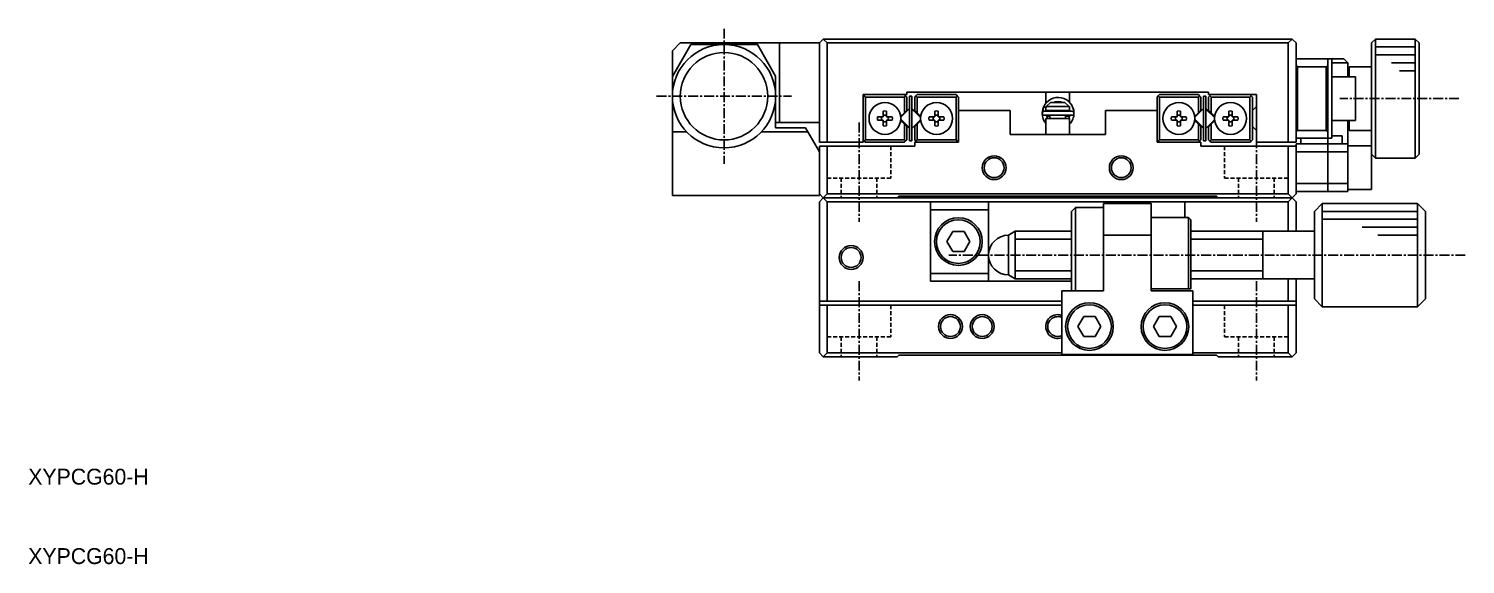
# Model space of a CAD drawing. Extents: x 10 to 367, y 10 to 248.
# Drawn here: x 10.1 to 190.9, y 10 to 77.4 of the extents above; entities that cross this region are included whole.
import ezdxf

# ---------------------------------------------------------------- set-up
doc = ezdxf.new("R2010")
doc.units = 0
doc.linetypes.add('CENTER', pattern=[2, 1.25, -0.25, 0.25, -0.25])
doc.linetypes.add('DASHED', pattern=[0.75, 0.5, -0.25])
doc.layers.get('0').update_dxf_attribs({"linetype": 'CONTINUOUS'})
doc.layers.add('CENTER', color=1, linetype='CENTER')
doc.styles.get("Standard").update_dxf_attribs({"font": 'FGP教科書体NT-M'})

msp = doc.modelspace()

# ---------------------------------------------------------------- linework, layer by layer
at = {"color": 7, "linetype": 'CONTINUOUS'}
for p, q in [((110.07, 76.1), (109.57, 75.6)), ((110.57, 75.6), (110.07, 76.1)), ((110.07, 76.1), (169.07, 76.1)), ((169.07, 76.1), (168.57, 75.6)), ((169.57, 75.6), (169.07, 76.1)), ((179.57, 76.1), (179.07, 75.6)), ((179.57, 76.1), (179.57, 61.1)), ((184.57, 76.1), (179.57, 76.1)), ((184.57, 61.1), (184.57, 76.1)), ((185.07, 75.6), (184.57, 76.1)), ((92.07, 75.6), (91.07, 74.6)), ((93.38, 75.4), (91.07, 71.4)), ((91.07, 71.4), (91.07, 74.6)), ((92.07, 75.6), (104.57, 75.6)), ((93.38, 75.4), (97.57, 75.4)), ((97.57, 75.4), (101.77, 75.4)), ((104.07, 71.42), (101.77, 75.4)), ((104.57, 75.6), (104.57, 65.6)), ((104.57, 75.6), (109.57, 75.6)), ((109.57, 63.1), (109.57, 75.6)), ((110.57, 75.6), (110.57, 63.1)), ((168.57, 75.6), (110.57, 75.6)), ((168.57, 63.1), (168.57, 75.6)), ((169.57, 75.6), (169.57, 63.1)), ((179.07, 62.65), (179.07, 75.6)), ((185.07, 75.6), (185.07, 61.6)), ((169.57, 73.6), (173.57, 73.6)), ((169.57, 72.8), (169.77, 72.6)), ((169.77, 72.6), (169.77, 64.6)), ((173.37, 72.6), (169.77, 72.6)), ((173.37, 72.6), (173.57, 72.8)), ((173.37, 64.6), (173.37, 72.6)), ((173.57, 73.6), (173.57, 72.8)), ((173.57, 73.6), (174.07, 73.6)), ((173.57, 72.8), (173.57, 72.47)), ((173.57, 72.47), (173.57, 72.8)), ((173.57, 71.6), (173.57, 72.47)), ((174.07, 73.6), (175.57, 73.6)), ((174.07, 73.6), (174.07, 71.6)), ((176.07, 73.1), (174.07, 73.1)), ((176.07, 73.1), (175.57, 73.6)), ((176.07, 73.1), (176.07, 71.35)), ((176.27, 72.6), (176.07, 72.4)), ((176.27, 72.6), (176.27, 71.35)), ((179.07, 72.6), (176.27, 72.6)), ((91.07, 68.9), (91.07, 71.4)), ((104.07, 68.9), (104.07, 71.42)), ((173.57, 71.6), (173.57, 65.6)), ((174.07, 65.6), (174.07, 71.6)), ((177.07, 71.35), (174.07, 71.35)), ((177.07, 65.85), (177.07, 71.35)), ((91.07, 64.4), (91.07, 68.9)), ((104.07, 64.9), (104.07, 68.9)), ((115.07, 69.1), (120.57, 69.1)), ((115.07, 63.1), (115.07, 69.1)), ((115.22, 68.95), (115.07, 68.8)), ((115.22, 68.95), (115.37, 69.1)), ((115.37, 68.8), (115.22, 68.95)), ((120.27, 68.8), (115.37, 68.8)), ((115.37, 68.8), (115.37, 63.4)), ((120.27, 69.1), (120.42, 68.95)), ((120.42, 68.95), (120.27, 68.8)), ((120.27, 66.8), (120.27, 68.8)), ((120.57, 68.8), (120.42, 68.95)), ((120.57, 69.4), (158.57, 69.4)), ((120.57, 69.1), (120.57, 69.4)), ((120.57, 68.8), (120.57, 67.1)), ((120.92, 63.3), (120.92, 68.9)), ((121.22, 68.9), (120.92, 68.9)), ((121.22, 63.3), (121.22, 68.9)), ((121.72, 68.95), (121.57, 68.8)), ((121.57, 67.1), (121.57, 68.8)), ((121.72, 68.95), (121.87, 69.1)), ((121.87, 68.8), (121.72, 68.95)), ((121.87, 69.1), (126.77, 69.1)), ((121.87, 68.8), (121.87, 66.8)), ((126.77, 68.8), (121.87, 68.8)), ((126.77, 69.1), (126.92, 68.95)), ((126.92, 68.95), (126.77, 68.8)), ((126.77, 63.4), (126.77, 68.8)), ((127.07, 68.8), (126.92, 68.95)), ((127.07, 68.8), (127.07, 67.1)), ((138.07, 69.4), (138.07, 68)), ((141.07, 68.13), (141.07, 69.4)), ((152.22, 68.95), (152.07, 68.8)), ((152.07, 67.1), (152.07, 68.8)), ((152.22, 68.95), (152.37, 69.1)), ((152.37, 68.8), (152.22, 68.95)), ((152.37, 69.1), (157.27, 69.1)), ((152.37, 68.8), (152.37, 63.4)), ((157.27, 68.8), (152.37, 68.8)), ((157.27, 69.1), (157.42, 68.95)), ((157.42, 68.95), (157.27, 68.8)), ((157.27, 66.8), (157.27, 68.8)), ((157.57, 68.8), (157.42, 68.95)), ((157.57, 68.8), (157.57, 67.1)), ((157.92, 63.3), (157.92, 68.9)), ((158.22, 68.9), (157.92, 68.9)), ((158.22, 63.3), (158.22, 68.9)), ((158.57, 69.4), (158.57, 69.1)), ((158.57, 69.1), (164.57, 69.1)), ((158.72, 68.95), (158.57, 68.8)), ((158.57, 67.1), (158.57, 68.8)), ((158.72, 68.95), (158.87, 69.1)), ((158.87, 68.8), (158.72, 68.95)), ((158.87, 68.8), (158.87, 66.8)), ((163.77, 68.8), (158.87, 68.8)), ((163.77, 69.1), (163.92, 68.95)), ((163.92, 68.95), (163.77, 68.8)), ((163.77, 63.4), (163.77, 68.8)), ((164.07, 68.8), (163.92, 68.95)), ((164.07, 68.8), (164.07, 63.4)), ((164.57, 69.1), (164.57, 63.1)), ((117.62, 67.03), (117.62, 66.3)), ((118.02, 66.3), (118.02, 67.03)), ((120.89, 67.33), (119.83, 66.27)), ((120.27, 66.8), (120.57, 67.1)), ((121.22, 67.29), (121.74, 66.77)), ((122.3, 66.27), (121.24, 67.33)), ((121.57, 67.1), (121.87, 66.8)), ((124.12, 66.3), (124.12, 67.03)), ((124.52, 67.03), (124.52, 66.3)), ((127.07, 67.1), (127.07, 63.1)), ((133.57, 67.1), (127.07, 67.1)), ((133.57, 64.1), (133.57, 67.1)), ((137.76, 67.48), (137.63, 66.78)), ((137.74, 67.4), (137.73, 67.36)), ((137.73, 67.36), (137.73, 67.33)), ((137.73, 67.33), (137.73, 67.29)), ((137.73, 67.29), (137.73, 67.25)), ((137.73, 67.25), (137.73, 67.21)), ((137.73, 67.21), (137.73, 67.18)), ((137.73, 67.18), (137.73, 67.14)), ((137.73, 67.14), (137.74, 67.1)), ((137.75, 67.43), (137.74, 67.4)), ((137.74, 67.1), (137.75, 67.07)), ((137.76, 67.47), (137.75, 67.43)), ((137.75, 67.07), (137.76, 67.03)), ((137.77, 67.5), (137.76, 67.47)), ((137.76, 67.03), (137.77, 67)), ((137.79, 67.54), (137.77, 67.5)), ((137.77, 67), (137.78, 66.98)), ((137.82, 67.62), (137.79, 67.54)), ((137.79, 67.55), (138.07, 67.46)), ((137.8, 67.54), (137.79, 67.54)), ((137.79, 67.54), (137.79, 67.54)), ((137.79, 67.54), (137.79, 67.54)), ((137.81, 67.54), (137.8, 67.54)), ((137.8, 67.54), (137.8, 67.54)), ((137.82, 67.54), (137.81, 67.54)), ((137.83, 67.54), (137.82, 67.54)), ((137.85, 67.53), (137.83, 67.54)), ((137.86, 67.53), (137.85, 67.53)), ((137.88, 67.52), (137.86, 67.53)), ((141.37, 67), (137.87, 67)), ((137.89, 67.52), (137.88, 67.52)), ((137.91, 67.51), (137.89, 67.52)), ((137.93, 67.51), (137.91, 67.51)), ((137.95, 67.5), (137.93, 67.51)), ((137.97, 67.49), (137.95, 67.5)), ((137.99, 67.48), (137.97, 67.49)), ((138.01, 67.48), (137.99, 67.48)), ((138.03, 67.47), (138.01, 67.48)), ((138.05, 67.46), (138.03, 67.47)), ((138.07, 67.45), (138.05, 67.46)), ((138.12, 67.6), (138.07, 67.6)), ((138.07, 67.6), (138.07, 67.1)), ((138.07, 67.1), (141.07, 67.1)), ((138.12, 67.6), (138.65, 68.1)), ((141.01, 67.6), (138.12, 67.6)), ((138.48, 67), (138.28, 67.1)), ((138.57, 67.1), (138.57, 67)), ((138.57, 67.1), (138.57, 67)), ((138.65, 68.1), (140.48, 68.1)), ((140.48, 68.1), (141.01, 67.6)), ((140.57, 67), (140.57, 67.1)), ((140.57, 67), (140.57, 67.1)), ((140.97, 67.1), (140.77, 67)), ((141.07, 67.6), (141.01, 67.6)), ((141.07, 67.1), (141.07, 67.6)), ((141.07, 67.16), (141.1, 67)), ((141.48, 67.48), (141.46, 67.54)), ((145.57, 67.1), (145.57, 64.1)), ((152.07, 67.1), (145.57, 67.1)), ((152.07, 63.1), (152.07, 67.1)), ((154.62, 67.03), (154.62, 66.3)), ((155.02, 66.3), (155.02, 67.03)), ((157.89, 67.33), (156.83, 66.27)), ((157.27, 66.8), (157.57, 67.1)), ((158.22, 67.29), (159.3, 66.2)), ((159.3, 66.27), (158.24, 67.33)), ((158.57, 67.1), (158.87, 66.8)), ((161.12, 66.3), (161.12, 67.03)), ((161.52, 67.03), (161.52, 66.3)), ((164.32, 67.35), (164.07, 67.1)), ((164.57, 67.6), (164.32, 67.35)), ((104.57, 65.6), (104.07, 65.6)), ((109.57, 65.6), (104.57, 65.6)), ((117.62, 66.3), (116.89, 66.3)), ((116.89, 66.3), (117.43, 66.3)), ((116.89, 65.9), (117.62, 65.9)), ((117.43, 66.3), (117.62, 66.3)), ((117.62, 65.9), (117.62, 65.17)), ((118.75, 66.3), (118.02, 66.3)), ((118.02, 66.3), (118.2, 66.3)), ((118.02, 65.17), (118.02, 65.9)), ((118.02, 65.9), (118.75, 65.9)), ((118.75, 66.3), (118.2, 66.3)), ((119.8, 66.34), (120.27, 66.8)), ((120.27, 65.39), (119.8, 65.86)), ((120.92, 64.9), (119.83, 65.99)), ((119.83, 65.92), (120.89, 64.86)), ((120.27, 63.4), (120.27, 65.39)), ((120.57, 65.09), (120.27, 65.39)), ((120.57, 65.09), (120.57, 63.4)), ((121.24, 64.86), (122.3, 65.92)), ((121.87, 65.39), (121.57, 65.09)), ((121.57, 63.4), (121.57, 65.09)), ((121.74, 66.77), (122.3, 66.2)), ((121.87, 66.8), (122.33, 66.34)), ((122.33, 65.86), (121.87, 65.39)), ((121.87, 65.39), (121.87, 63.4)), ((123.39, 66.3), (124.12, 66.3)), ((123.39, 66.3), (123.93, 66.3)), ((124.12, 65.9), (123.39, 65.9)), ((124.12, 66.3), (123.93, 66.3)), ((124.12, 65.17), (124.12, 65.9)), ((124.52, 66.3), (125.25, 66.3)), ((124.7, 66.3), (124.52, 66.3)), ((124.52, 65.9), (124.52, 65.17)), ((125.25, 65.9), (124.52, 65.9)), ((125.25, 66.3), (124.7, 66.3)), ((137.87, 66.5), (141.37, 66.5)), ((141.07, 66.1), (138.07, 66.1)), ((138.07, 66.1), (138.07, 64.1)), ((138.27, 66.1), (138.14, 66.5)), ((138.57, 66.4), (138.17, 66.4)), ((138.57, 66.5), (138.57, 66.4)), ((138.57, 66.5), (138.57, 66.1)), ((140.57, 66.4), (140.57, 66.5)), ((140.57, 66.1), (140.57, 66.5)), ((141.07, 66.4), (140.57, 66.4)), ((141.1, 66.5), (140.98, 66.1)), ((141.07, 66.34), (141.07, 66.4)), ((141.07, 64.1), (141.07, 66.1)), ((154.62, 66.3), (153.89, 66.3)), ((153.89, 66.3), (154.43, 66.3)), ((153.89, 65.9), (154.62, 65.9)), ((154.43, 66.3), (154.62, 66.3)), ((154.62, 65.9), (154.62, 65.17)), ((155.75, 66.3), (155.02, 66.3)), ((155.02, 66.3), (155.2, 66.3)), ((155.02, 65.9), (155.75, 65.9)), ((155.02, 65.17), (155.02, 65.9)), ((155.75, 66.3), (155.2, 66.3)), ((156.8, 66.34), (157.27, 66.8)), ((157.27, 65.39), (156.8, 65.86)), ((157.4, 65.43), (156.83, 65.99)), ((156.83, 65.92), (157.89, 64.86)), ((157.27, 63.4), (157.27, 65.39)), ((157.57, 65.09), (157.27, 65.39)), ((157.92, 64.9), (157.4, 65.43)), ((157.57, 65.09), (157.57, 63.4)), ((158.24, 64.86), (159.3, 65.92)), ((158.87, 65.39), (158.57, 65.09)), ((158.57, 63.4), (158.57, 65.09)), ((158.87, 66.8), (159.33, 66.34)), ((159.33, 65.86), (158.87, 65.39)), ((158.87, 65.39), (158.87, 63.4)), ((160.39, 66.3), (161.12, 66.3)), ((160.39, 66.3), (160.93, 66.3)), ((161.12, 65.9), (160.39, 65.9)), ((161.12, 66.3), (160.93, 66.3)), ((161.12, 65.17), (161.12, 65.9)), ((161.52, 66.3), (162.25, 66.3)), ((161.7, 66.3), (161.52, 66.3)), ((161.52, 65.9), (161.52, 65.17)), ((162.25, 65.9), (161.52, 65.9)), ((162.25, 66.3), (161.7, 66.3)), ((164.07, 65.1), (164.32, 64.85)), ((173.57, 64.73), (173.57, 65.6)), ((174.07, 65.85), (177.07, 65.85)), ((174.07, 65.6), (174.07, 63.6)), ((176.07, 65.85), (176.07, 64.9)), ((176.27, 65.85), (176.27, 64.6)), ((91.07, 56.4), (91.07, 64.4)), ((92.88, 64.4), (91.07, 64.4)), ((108.12, 64.4), (102.26, 64.4)), ((107.83, 64.9), (104.07, 64.9)), ((108.12, 64.4), (107.83, 64.9)), ((109.57, 61.9), (108.12, 64.4)), ((115.07, 63.4), (115.22, 63.25)), ((115.22, 63.25), (115.37, 63.4)), ((115.37, 63.4), (120.27, 63.4)), ((120.27, 63.4), (120.42, 63.25)), ((120.42, 63.25), (120.57, 63.4)), ((120.92, 63.3), (121.22, 63.3)), ((121.57, 63.4), (121.72, 63.25)), ((121.72, 63.25), (121.87, 63.4)), ((121.87, 63.4), (126.77, 63.4)), ((126.77, 63.4), (126.92, 63.25)), ((126.92, 63.25), (127.07, 63.4)), ((145.57, 64.1), (133.57, 64.1)), ((152.07, 63.4), (152.22, 63.25)), ((152.22, 63.25), (152.37, 63.4)), ((152.37, 63.4), (157.27, 63.4)), ((157.27, 63.4), (157.42, 63.25)), ((157.42, 63.25), (157.57, 63.4)), ((157.92, 63.3), (158.22, 63.3)), ((158.57, 63.4), (158.72, 63.25)), ((158.72, 63.25), (158.87, 63.4)), ((158.87, 63.4), (163.77, 63.4)), ((163.77, 63.4), (163.92, 63.25)), ((163.92, 63.25), (164.07, 63.4)), ((164.32, 64.85), (164.57, 64.6)), ((169.77, 64.6), (169.57, 64.4)), ((173.57, 63.6), (169.57, 63.6)), ((169.77, 64.6), (173.37, 64.6)), ((170.17, 62.9), (170.17, 63.6)), ((173.57, 64.4), (173.37, 64.6)), ((173.57, 64.73), (173.57, 64.4)), ((173.57, 64.4), (173.57, 64.73)), ((173.57, 64.4), (173.57, 63.6)), ((174.07, 63.6), (173.57, 63.6)), ((173.57, 62.9), (173.57, 63.6)), ((174.07, 63.9), (175.37, 63.9)), ((175.37, 62.9), (175.37, 63.9)), ((176.07, 62.9), (176.07, 64.9)), ((176.07, 64.8), (176.27, 64.6)), ((176.27, 64.6), (179.07, 64.6)), ((110.57, 63.1), (109.57, 63.1)), ((109.57, 56.6), (109.57, 62.6)), ((109.57, 62.6), (110.57, 62.6)), ((110.57, 63.1), (115.07, 63.1)), ((110.57, 62.6), (110.57, 56.6)), ((121.57, 62.6), (110.57, 62.6)), ((115.37, 63.1), (115.22, 63.25)), ((120.27, 63.1), (115.37, 63.1)), ((120.42, 63.25), (120.27, 63.1)), ((121.57, 63.1), (121.57, 62.6)), ((127.07, 63.1), (121.57, 63.1)), ((121.87, 63.1), (121.72, 63.25)), ((126.92, 63.25), (126.77, 63.1)), ((157.57, 63.1), (152.07, 63.1)), ((152.37, 63.1), (152.22, 63.25)), ((157.42, 63.25), (157.27, 63.1)), ((157.57, 62.6), (157.57, 63.1)), ((168.57, 62.6), (157.57, 62.6)), ((158.87, 63.1), (158.72, 63.25)), ((163.77, 63.1), (158.87, 63.1)), ((163.92, 63.25), (163.77, 63.1)), ((164.57, 63.1), (168.57, 63.1)), ((169.57, 63.1), (168.57, 63.1)), ((168.57, 56.6), (168.57, 62.6)), ((168.57, 62.6), (169.57, 62.6)), ((169.57, 62.9), (173.57, 62.9)), ((169.57, 62.6), (169.57, 62.9)), ((169.57, 62.6), (169.57, 56.6)), ((173.57, 61.9), (169.57, 61.9)), ((173.57, 62.9), (176.07, 62.9)), ((173.57, 61.9), (173.57, 62.9)), ((173.57, 62.9), (173.57, 61.9)), ((173.57, 61.9), (173.57, 57.9)), ((176.07, 61.9), (173.57, 61.9)), ((173.57, 57.9), (173.57, 61.9)), ((176.07, 62.9), (176.07, 61.9)), ((179.07, 62.65), (176.07, 62.65)), ((176.07, 57.9), (176.07, 61.9)), ((179.07, 57.15), (179.07, 62.65)), ((179.07, 61.6), (179.57, 61.1)), ((184.57, 61.1), (185.07, 61.6)), ((179.57, 61.1), (184.57, 61.1)), ((169.57, 57.9), (173.57, 57.9)), ((173.57, 57.9), (176.07, 57.9)), ((173.57, 56.9), (173.57, 57.9)), ((173.57, 57.9), (173.57, 56.9)), ((176.07, 57.9), (176.07, 56.9)), ((91.07, 56.4), (109.57, 56.4)), ((109.57, 56.4), (109.57, 56.6)), ((110.07, 56.1), (109.57, 56.6)), ((110.07, 56.1), (109.57, 55.6)), ((110.57, 56.6), (110.07, 56.1)), ((110.57, 55.6), (110.07, 56.1)), ((110.07, 56.1), (169.07, 56.1)), ((119.37, 56.1), (110.07, 56.1)), ((110.57, 56.6), (168.57, 56.6)), ((119.37, 56.1), (119.57, 56.3)), ((119.57, 56.3), (159.57, 56.3)), ((159.57, 56.3), (159.77, 56.1)), ((169.07, 56.1), (159.77, 56.1)), ((169.07, 56.1), (168.57, 56.6)), ((169.07, 56.1), (168.57, 55.6)), ((169.57, 56.6), (169.07, 56.1)), ((169.57, 55.6), (169.07, 56.1)), ((173.57, 56.9), (169.57, 56.9)), ((176.07, 56.9), (173.57, 56.9)), ((176.07, 57.15), (179.07, 57.15)), ((109.57, 43.1), (109.57, 55.6)), ((110.57, 55.6), (110.57, 43.1)), ((123.57, 55.6), (110.57, 55.6)), ((123.57, 54.6), (123.57, 55.6)), ((123.57, 55.6), (130.87, 55.6)), ((130.87, 54.6), (123.57, 54.6)), ((123.57, 54.6), (123.57, 46.6)), ((130.87, 55.6), (130.87, 54.6)), ((130.87, 55.6), (155.57, 55.6)), ((130.87, 46.6), (130.87, 54.6)), ((141.82, 54.9), (141.32, 54.4)), ((141.32, 44.4), (141.32, 54.4)), ((141.82, 54.9), (141.82, 44.4)), ((145.32, 54.9), (141.82, 54.9)), ((145.32, 51.4), (145.32, 55.4)), ((145.32, 55.4), (151.32, 55.4)), ((151.32, 55.4), (151.32, 51.4)), ((155.57, 55.6), (155.57, 53.65)), ((168.57, 55.6), (155.57, 55.6)), ((168.57, 51.9), (168.57, 55.6)), ((169.57, 55.6), (169.57, 51.9)), ((172.87, 55.4), (171.87, 54.4)), ((171.87, 48.85), (171.87, 54.4)), ((172.87, 55.4), (172.87, 48.84)), ((184.87, 55.4), (172.87, 55.4)), ((184.87, 42.4), (184.87, 55.4)), ((185.87, 54.4), (184.87, 55.4)), ((185.87, 54.4), (185.87, 43.4)), ((156.02, 53.65), (151.32, 53.65)), ((156.02, 44.65), (156.02, 53.65)), ((156.32, 53.35), (156.02, 53.65)), ((156.32, 53.35), (156.32, 44.65)), ((125.62, 50.6), (126.35, 51.85)), ((126.35, 51.85), (125.62, 50.6)), ((126.35, 51.85), (127.79, 51.85)), ((127.79, 51.85), (126.35, 51.85)), ((127.79, 51.85), (128.51, 50.6)), ((128.51, 50.6), (127.79, 51.85)), ((133.8, 51.65), (133.37, 51.4)), ((133.37, 48.87), (133.37, 51.4)), ((134.23, 51.9), (133.8, 51.65)), ((134.23, 51.9), (134.23, 48.87)), ((141.32, 51.9), (134.23, 51.9)), ((151.32, 51.4), (145.32, 51.4)), ((145.32, 51.4), (145.32, 44.4)), ((151.32, 44.4), (151.32, 51.4)), ((165.37, 51.9), (156.32, 51.9)), ((165.37, 51.9), (165.36, 51.9)), ((165.37, 48.97), (165.37, 51.9)), ((171.87, 51.9), (165.37, 51.9)), ((165.37, 51.9), (165.37, 51.9)), ((126.35, 49.35), (125.62, 50.6)), ((127.79, 49.35), (126.35, 49.35)), ((128.51, 50.6), (127.79, 49.35)), ((133.37, 46.4), (133.37, 48.87)), ((134.23, 48.87), (134.23, 45.9)), ((165.37, 48.9), (165.37, 48.97)), ((165.37, 48.8), (165.37, 48.9)), ((171.87, 43.4), (171.87, 48.85)), ((172.87, 48.84), (172.87, 42.4)), ((165.37, 45.9), (165.37, 48.8)), ((123.57, 46.6), (130.87, 46.6)), ((123.57, 45.6), (123.57, 46.6)), ((130.87, 45.6), (123.57, 45.6)), ((130.87, 46.6), (130.87, 45.6)), ((141.32, 45.6), (130.87, 45.6)), ((133.37, 46.4), (133.8, 46.15)), ((133.8, 46.15), (134.23, 45.9)), ((134.23, 45.9), (141.32, 45.9)), ((156.32, 45.9), (165.37, 45.9)), ((165.36, 45.9), (165.37, 45.9)), ((165.37, 45.9), (171.87, 45.9)), ((165.37, 45.9), (165.37, 45.9)), ((168.57, 43.1), (168.57, 45.9)), ((169.57, 45.9), (169.57, 43.1)), ((140.07, 36.4), (140.07, 44.4)), ((145.32, 44.4), (140.07, 44.4)), ((156.02, 44.65), (151.32, 44.65)), ((156.57, 44.4), (151.32, 44.4)), ((156.32, 44.65), (156.02, 44.65)), ((156.57, 36.4), (156.57, 44.4)), ((171.87, 43.4), (172.87, 42.4)), ((184.87, 42.4), (185.87, 43.4)), ((109.57, 42.6), (109.57, 43.1)), ((110.57, 43.1), (109.57, 43.1)), ((109.57, 36.6), (109.57, 42.6)), ((109.57, 42.6), (110.57, 42.6)), ((110.57, 43.1), (140.07, 43.1)), ((110.57, 42.6), (110.57, 36.6)), ((140.07, 42.6), (110.57, 42.6)), ((156.57, 43.1), (168.57, 43.1)), ((168.57, 42.6), (156.57, 42.6)), ((169.57, 43.1), (168.57, 43.1)), ((168.57, 36.6), (168.57, 42.6)), ((168.57, 42.6), (169.57, 42.6)), ((169.57, 43.1), (169.57, 42.6)), ((169.57, 42.6), (169.57, 36.6)), ((172.87, 42.4), (184.87, 42.4)), ((142.12, 39.9), (142.85, 41.15)), ((142.85, 41.15), (142.12, 39.9)), ((142.85, 38.65), (142.12, 39.9)), ((142.85, 41.15), (144.29, 41.15)), ((144.29, 41.15), (142.85, 41.15)), ((144.29, 41.15), (145.01, 39.9)), ((145.01, 39.9), (144.29, 41.15)), ((145.01, 39.9), (144.29, 38.65)), ((151.62, 39.9), (152.35, 41.15)), ((152.35, 41.15), (151.62, 39.9)), ((152.35, 38.65), (151.62, 39.9)), ((152.35, 41.15), (153.79, 41.15)), ((153.79, 41.15), (152.35, 41.15)), ((153.79, 41.15), (154.51, 39.9)), ((154.51, 39.9), (153.79, 41.15)), ((154.51, 39.9), (153.79, 38.65)), ((144.29, 38.65), (142.85, 38.65)), ((153.79, 38.65), (152.35, 38.65)), ((110.07, 36.1), (109.57, 36.6)), ((110.57, 36.6), (110.07, 36.1)), ((110.57, 36.6), (140.07, 36.6)), ((119.37, 36.1), (119.57, 36.3)), ((119.57, 36.3), (159.57, 36.3)), ((140.07, 36.4), (156.57, 36.4)), ((156.57, 36.6), (168.57, 36.6)), ((159.57, 36.3), (159.77, 36.1)), ((169.07, 36.1), (168.57, 36.6)), ((169.57, 36.6), (169.07, 36.1)), ((119.37, 36.1), (110.07, 36.1)), ((169.07, 36.1), (159.77, 36.1))]:
    msp.add_line(p, q, dxfattribs=at)
at = {"color": 3, "linetype": 'CONTINUOUS'}
for p, q in [((184.57, 75.1), (179.57, 75.1)), ((184.57, 74.1), (179.57, 74.1)), ((184.57, 73.1), (181.57, 73.1)), ((184.57, 72.1), (182.57, 72.1)), ((184.87, 54.4), (172.87, 54.4)), ((184.87, 53.4), (172.87, 53.4)), ((141.32, 50.9), (134.23, 50.9)), ((165.37, 50.9), (156.32, 50.9)), ((184.87, 52.4), (177.87, 52.4)), ((184.87, 51.4), (179.87, 51.4)), ((134.23, 46.9), (141.32, 46.9)), ((156.32, 46.9), (165.37, 46.9))]:
    msp.add_line(p, q, dxfattribs=at)
at = {"color": 3, "linetype": 'DASHED'}
for p, q in [((110.57, 62.6), (110.57, 58.6)), ((118.57, 62.6), (118.57, 58.6)), ((160.57, 62.6), (160.57, 58.6)), ((168.57, 62.6), (168.57, 58.6)), ((118.57, 58.6), (110.57, 58.6)), ((112.32, 58.6), (112.32, 56.1)), ((116.82, 58.6), (116.82, 56.1)), ((168.57, 58.6), (160.57, 58.6)), ((162.32, 58.6), (162.32, 56.1)), ((166.82, 58.6), (166.82, 56.1)), ((110.57, 42.6), (110.57, 38.6)), ((118.57, 42.6), (118.57, 38.6)), ((160.57, 42.6), (160.57, 38.6)), ((168.57, 42.6), (168.57, 38.6)), ((118.57, 38.6), (110.57, 38.6)), ((112.32, 38.6), (112.32, 36.1)), ((116.82, 38.6), (116.82, 36.1)), ((168.57, 38.6), (160.57, 38.6)), ((162.32, 38.6), (162.32, 36.1)), ((166.82, 38.6), (166.82, 36.1))]:
    msp.add_line(p, q, dxfattribs=at)
at = {"color": 7, "linetype": 'CONTINUOUS'}
for centre, radius in [((97.57, 68.9), 6.5), ((97.57, 68.9), 5.5), ((117.82, 66.1), 2), ((124.32, 66.1), 2), ((154.82, 66.1), 2), ((161.32, 66.1), 2), ((131.57, 59.9), 1.25), ((147.57, 59.9), 1.25), ((127.07, 50.6), 3), ((127.07, 50.6), 2.75), ((113.57, 48.6), 1.25), ((143.57, 39.9), 3), ((143.57, 39.9), 2.75), ((153.07, 39.9), 3), ((153.07, 39.9), 2.75), ((126.07, 39.9), 1.25), ((130.07, 39.9), 1.25)]:
    msp.add_circle(centre, radius, dxfattribs=at)
at = {"color": 3, "linetype": 'CONTINUOUS'}
for centre in [(131.57, 59.9), (147.57, 59.9), (113.57, 48.6), (126.07, 39.9), (130.07, 39.9)]:
    msp.add_circle(centre, 1.5, dxfattribs=at)
at = {"color": 7, "linetype": 'CONTINUOUS'}
for centre, radius, start, end in [((139.62, 66.75), 2, 0.8992, 156.789), ((117.82, 66.1), 0.95, 77.8468, 102.1532), ((121.03, 67.19), 0.2, 124.9753, 135), ((121.1, 67.19), 0.2, 45, 55.0247), ((124.32, 66.1), 0.95, 77.8468, 102.1532), ((137.87, 66.75), 0.25, 90, 270), ((139.62, 66.75), 1.5, 63.8769, 116.1023), ((141.37, 66.75), 0.25, 270, 90), ((154.82, 66.1), 0.95, 77.8468, 102.1532), ((158.03, 67.19), 0.2, 124.9753, 135), ((158.1, 67.19), 0.2, 45, 55.0247), ((161.32, 66.1), 0.95, 77.8468, 102.1532), ((117.82, 66.1), 0.95, 167.8468, 192.1532), ((117.82, 66.1), 0.435, 152.6335, 207.3665), ((117.82, 66.1), 0.435, 62.6335, 117.3665), ((117.82, 66.1), 0.435, 242.6335, 297.3665), ((117.82, 66.1), 0.95, 257.8468, 282.1532), ((117.82, 66.1), 0.435, 332.6335, 27.3665), ((117.82, 66.1), 0.95, 347.8468, 12.1532), ((119.97, 66.13), 0.2, 135, 143.142), ((119.97, 66.13), 0.2, 218.7388, 225), ((119.97, 66.06), 0.2, 216.858, 225), ((122.16, 66.13), 0.2, 36.858, 45), ((122.16, 66.06), 0.2, 38.7388, 45), ((122.16, 66.06), 0.2, 315, 323.142), ((124.32, 66.1), 0.95, 167.8468, 192.1532), ((124.32, 66.1), 0.435, 152.6335, 207.3665), ((124.32, 66.1), 0.435, 62.6335, 117.3665), ((124.32, 66.1), 0.435, 242.6335, 297.3665), ((124.32, 66.1), 0.95, 257.8468, 282.1532), ((124.32, 66.1), 0.435, 332.6335, 27.3665), ((124.32, 66.1), 0.95, 347.8468, 12.1532), ((139.63, 66.75), 2, 180.9074, 218.757), ((139.63, 66.75), 1.99, 316.1917, 359.2349), ((154.82, 66.1), 0.95, 167.8468, 192.1532), ((154.82, 66.1), 0.435, 152.6335, 207.3665), ((154.82, 66.1), 0.435, 62.6335, 117.3665), ((154.82, 66.1), 0.435, 242.6335, 297.3665), ((154.82, 66.1), 0.95, 257.8468, 282.1532), ((154.82, 66.1), 0.435, 332.6335, 27.3665), ((154.82, 66.1), 0.95, 347.8468, 12.1532), ((156.97, 66.13), 0.2, 135, 143.142), ((156.97, 66.13), 0.2, 218.7388, 225), ((156.97, 66.06), 0.2, 216.858, 225), ((159.16, 66.13), 0.2, 36.858, 45), ((159.16, 66.06), 0.2, 38.7388, 45), ((159.16, 66.06), 0.2, 315, 323.142), ((161.32, 66.1), 0.95, 167.8468, 192.1532), ((161.32, 66.1), 0.435, 152.6335, 207.3665), ((161.32, 66.1), 0.435, 62.6335, 117.3665), ((161.32, 66.1), 0.435, 242.6335, 297.3665), ((161.32, 66.1), 0.95, 257.8468, 282.1532), ((161.32, 66.1), 0.435, 332.6335, 27.3665), ((161.32, 66.1), 0.95, 347.8468, 12.1532), ((121.03, 65), 0.2, 225, 235.0247), ((121.1, 65), 0.2, 304.9753, 315), ((158.03, 65), 0.2, 225, 235.0247), ((158.1, 65), 0.2, 304.9753, 315), ((133.37, 48.9), 2.5, 90, 180), ((133.37, 48.9), 2.5, 180, 270), ((139.57, 39.9), 1.25, 66.4218, 293.5782)]:
    msp.add_arc(centre, radius, start, end, dxfattribs=at)
at = {"color": 3, "linetype": 'CONTINUOUS'}
for start, end in [(90, 289.4712), (70.5288, 90)]:
    msp.add_arc((139.57, 39.9), 1.5, start, end, dxfattribs=at)
at = {"layer": 'CENTER', "color": 1, "linetype": 'CENTER'}
for p, q in [((97.57, 77.4), (97.57, 60.4)), ((89.07, 68.9), (106.07, 68.9)), ((190.07, 68.6), (175.07, 68.6)), ((114.57, 65.6), (114.57, 53.1)), ((164.57, 65.6), (164.57, 53.1)), ((190.87, 48.9), (125.87, 48.9)), ((114.57, 45.6), (114.57, 33.1)), ((164.57, 45.6), (164.57, 33.1))]:
    msp.add_line(p, q, dxfattribs=at)

# ---------------------------------------------------------------- texts
at = {"color": 7, "linetype": 'CONTINUOUS'}
for p in [(10, 20), (10, 10)]:
    msp.add_text('XYPCG60-H', height=2, dxfattribs=at).set_placement(p)

doc.saveas('drawing.dxf')
